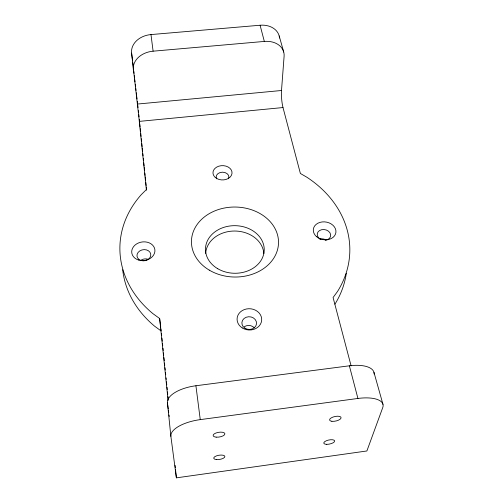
<?xml version="1.0" encoding="UTF-8"?>
<svg xmlns="http://www.w3.org/2000/svg" width="503" height="503" viewBox="0 0 503 503"><rect width="100%" height="100%" fill="white"/><g stroke="black" fill="none" stroke-linecap="round" stroke-linejoin="round"><path stroke-width="0.75" d="M351.107 365.901L333.08 297.524L337.57 291.4A114.98 92.734 1 0 0 306.83 177.207L300.379 173.472L283 107.554A12.242 2.1 85.2 0 1 281.504 90.502L284.107 56.223A21.044 15.939 -16.5 0 0 264.333 41.428L260.089 25.238L150.975 34.575A20.912 16.423 -4.7 0 0 131.616 53.098L138.891 117.451L146.348 189.612L141.268 194.655A114.98 92.734 1 0 0 152.874 313.614L159.646 318.512L160.74 327.327M176.383 477.85L366.888 450.971L382.752 407.562A29.752 11.764 -12.8 0 0 357.922 398.458L200.257 419.621A30.306 12.235 -8.6 0 0 170.875 436.34L176.383 477.85L175.497 469.255M170.875 436.34L167.449 402.884A29.482 12.889 -8.4 0 1 195.919 385.751L349.365 365.807A28.96 12.405 -13 0 1 374.131 374.012M139.306 121.386L283 107.554M137.382 104.058L281.504 90.502M133.32 69.76A21.321 16.392 -5.1 0 1 153.101 51.18L264.333 41.428M279.19 35.939L283.73 52.042M373.968 372.383L382.978 404.381M349.365 365.807L357.922 398.458M167.449 402.884L168.235 408.939M168.436 410.454L168.731 412.73M169.027 415L169.222 416.515M150.975 34.575L153.101 51.18M195.919 385.751L200.257 419.621M160.922 328.792L161.199 330.999L154.578 326.164A112.402 91.81 1 0 1 122.682 269.727M131.616 53.098L132.534 60.882M132.717 62.435L133.547 69.439M133.729 70.998L134.005 73.331M134.282 75.664L134.553 78.003M134.741 79.556L135.011 81.895M135.288 84.227L135.565 86.56M135.747 88.119L136.024 90.452M136.3 92.785L136.577 95.124M136.759 96.677L137.036 99.009M137.313 101.348L137.583 103.681M137.772 105.24L138.048 107.573M138.413 110.685L138.577 112.244M138.815 114.583L139.054 116.916M139.3 119.255L139.62 122.374M139.784 123.933L140.104 127.052M140.268 128.611L140.589 131.723M140.752 133.282L141.073 136.401M141.312 138.74L141.557 141.079M141.796 143.418L142.123 146.53M142.28 148.089L142.607 151.208M142.846 153.547L143.085 155.886M143.33 158.219L143.569 160.558M143.814 162.897L144.135 166.015M144.298 167.574L144.619 170.693M144.858 173.026L145.103 175.365M145.266 176.924L145.587 180.043M145.826 182.382L146.153 185.494M146.31 187.053L146.631 190.172M161.438 333.338L161.683 335.683M161.922 338.029L162.249 341.153M162.488 343.492L162.733 345.838M162.978 348.183L163.217 350.528M163.462 352.867L163.701 355.212M163.947 357.558L164.267 360.682M164.512 363.021L164.751 365.367M164.997 367.712L165.236 370.051M165.481 372.396L165.72 374.741M166.047 377.866L166.204 379.425M166.449 381.771L166.77 384.896M167.015 387.241L167.26 389.58M167.499 391.925L167.744 394.27M167.983 396.609L168.228 398.954M175.094 465.35L175.333 467.696M159.646 318.512L168.109 400.501M346.284 273.368A112.402 91.81 1 0 1 334.941 304.183M260.089 25.238A20.648 15.977 -16.9 0 1 279.561 38.002M140.4 260.692A6.841 5.552 -8.6 0 1 148.083 259.265M319.902 239.126A6.69 5.313 9.5 0 1 325.994 239.937M244.276 326.768A7.218 6.3 3.5 0 1 254.38 327.843M205.677 253.411A29.124 23.704 1 0 1 234.593 231.028A29.124 23.704 1 0 1 263.83 253.493M216.623 178.842A6.382 4.81 -0.1 0 1 222.477 172.183A6.382 4.81 -0.1 0 1 228.437 178.779M145.612 260.573A6.954 5.59 -8.4 0 1 137.156 254.229A6.954 5.59 -8.4 0 1 148.53 250.834A6.954 5.59 -8.4 0 1 146.191 260.397M320.285 239.183A6.791 5.351 9.3 0 1 319.405 230.638A6.791 5.351 9.3 0 1 329.949 232.795A6.791 5.351 9.3 0 1 325.397 240.233M216.529 459.572A5.634 2.119 -9.1 0 0 224.885 456.567A5.634 2.119 -9.1 0 0 216.529 455.856A5.634 2.119 -9.1 0 0 216.529 459.572M331.879 421.3A5.879 2.308 -12.3 0 0 341.059 418.018A5.879 2.308 -12.3 0 0 333.055 417.037A5.879 2.308 -12.3 0 0 331.879 421.3M326.755 444.344A5.552 2.062 -11.9 0 0 334.671 440.93A5.552 2.062 -11.9 0 0 326.252 440.798A5.552 2.062 -11.9 0 0 326.755 444.344M216.171 437.151A5.967 2.383 -9.1 0 0 224.904 433.812A5.967 2.383 -9.1 0 0 215.938 433.014A5.967 2.383 -9.1 0 0 216.171 437.151M244.936 328.201A7.338 6.357 3.4 0 0 256.511 323.825A7.338 6.357 3.4 0 0 246.187 317.255A7.338 6.357 3.4 0 0 244.936 328.201M216.793 178.527A9.544 7.161 0 0 0 231.977 173.623A9.544 7.161 0 0 0 218.73 166.21A9.544 7.161 0 0 0 216.793 178.527M242.251 327.925A12.324 10.638 3.4 0 0 261.654 320.549A12.324 10.638 3.4 0 0 244.269 309.603A12.324 10.638 3.4 0 0 242.251 327.925M138.375 259.982A11.67 9.35 -8.3 0 0 154.899 249.853A11.67 9.35 -8.3 0 0 136.678 243.88A11.67 9.35 -8.3 0 0 138.375 259.982M316.312 236.454A11.399 8.941 9.2 0 0 335.457 234.172A11.399 8.941 9.2 0 0 322.102 221.942A11.399 8.941 9.2 0 0 316.312 236.454M209.261 270.117A43.547 35.003 1 0 0 278.266 246.08A43.547 35.003 1 0 0 217.415 209.896A43.547 35.003 1 0 0 209.261 270.117M217.761 268.728A29.381 23.798 1 0 0 264.094 251.959A29.381 23.798 1 0 0 222.697 227.733A29.381 23.798 1 0 0 217.761 268.728"/></g></svg>
